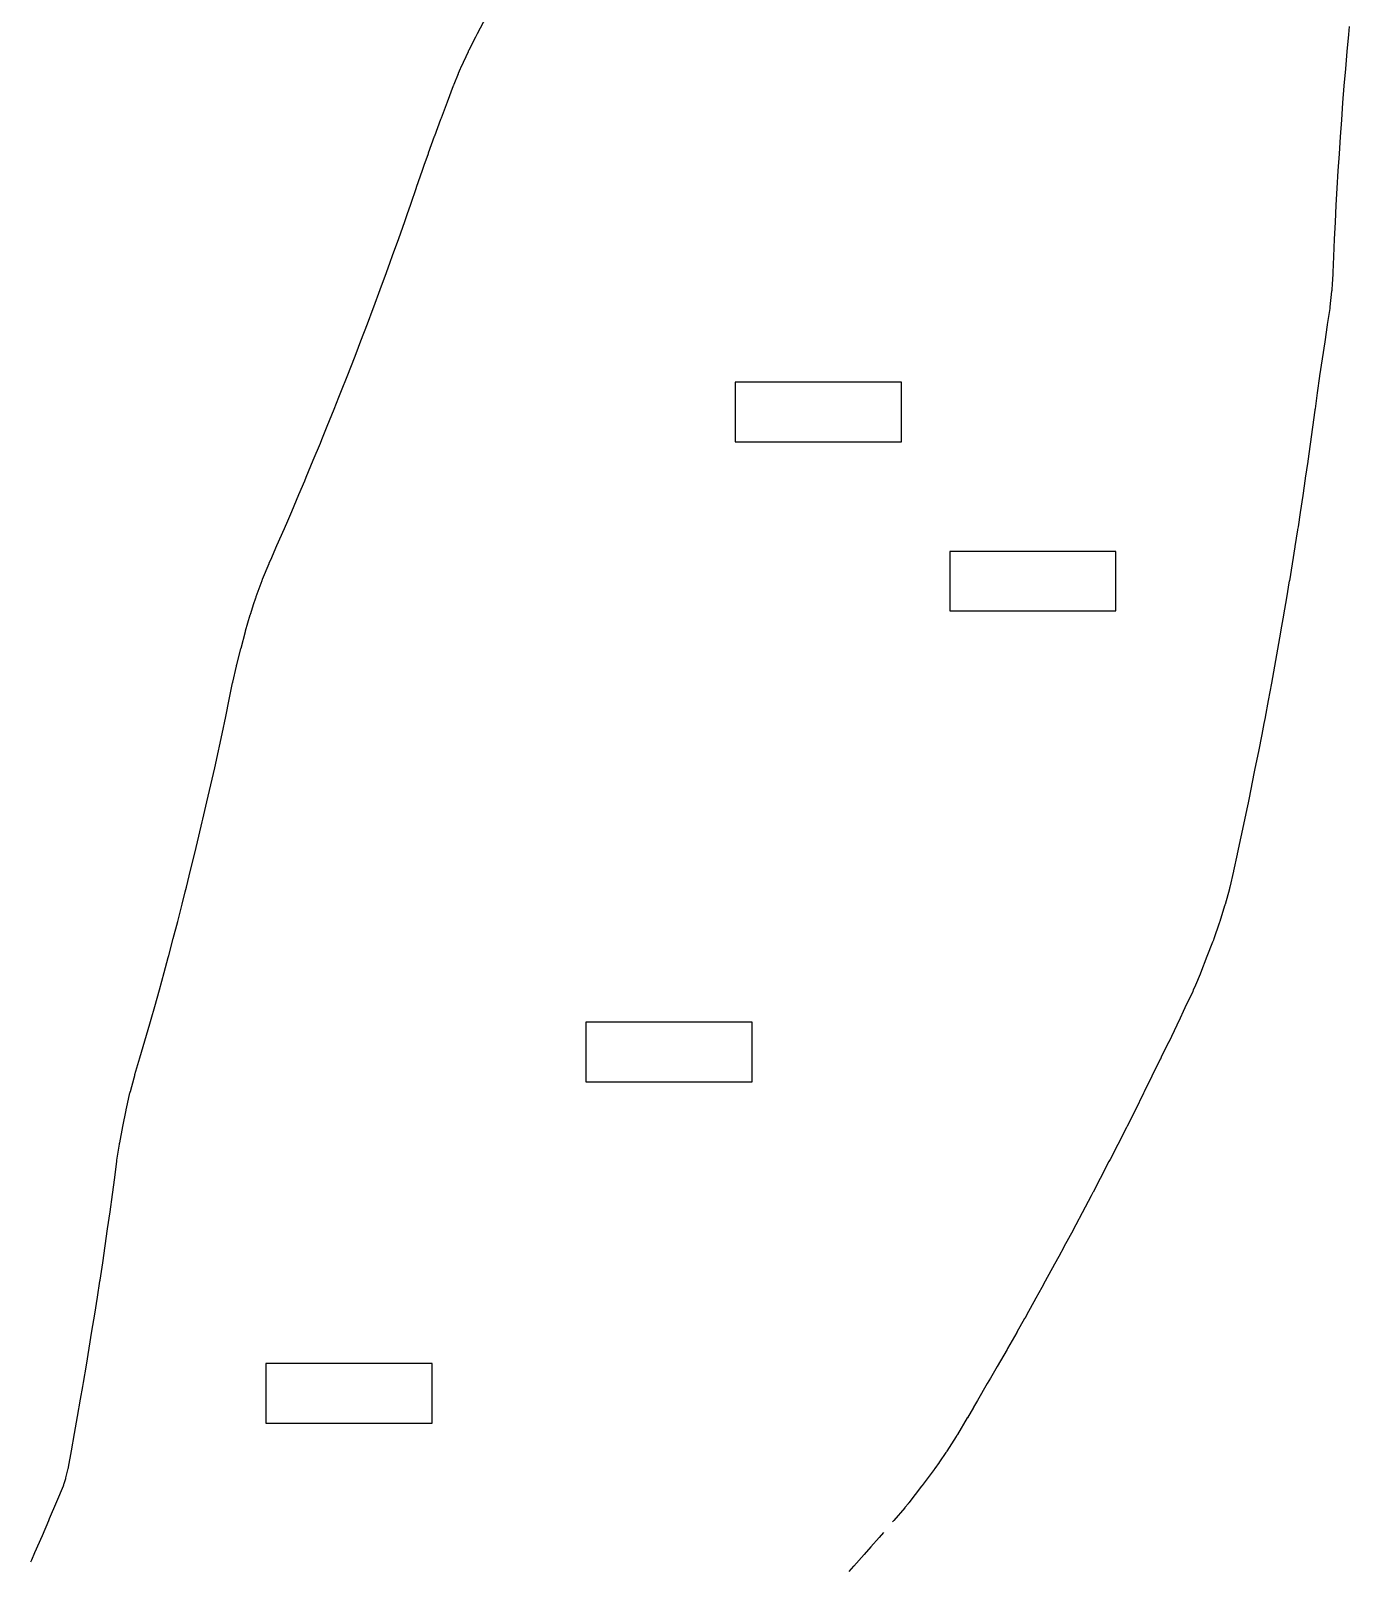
# Model space of a CAD drawing. Header units: millimetres. Extents: x 3 to 296, y -10 to 290.
# Drawn here: x 89.1 to 150.9, y 81.3 to 153.4 of the extents above; entities that cross this region are included whole.
import ezdxf

# ---------------------------------------------------------------- set-up
doc = ezdxf.new("R2010")
doc.units = ezdxf.units.MM
doc.layers.add('CUT', color=1, linetype='CONTINUOUS')

msp = doc.modelspace()

# ---------------------------------------------------------------- linework, layer by layer
at = {"layer": 'CUT', "color": 1}
for points in [[(89.0868, 81.603), (89.1314, 81.7038), (89.1321, 81.7053), (89.2794, 82.0367), (89.6308, 82.839), (89.931, 83.5391), (89.9316, 83.5404), (89.9718, 83.6339), (90.315, 84.4398), (90.6204, 85.1755), (90.6331, 85.2087), (90.6448, 85.2422), (90.6555, 85.2761), (90.7243, 85.5176), (90.7265, 85.5253), (90.7285, 85.533), (90.7306, 85.5407), (90.8445, 85.984), (90.8496, 86.0055), (90.8543, 86.027), (90.8586, 86.0486), (90.9978, 86.8155), (91.142, 87.6181), (91.2817, 88.4129), (91.2821, 88.4153), (91.4256, 89.2233), (91.5267, 89.8203), (91.5586, 90.0123), (91.559, 90.015), (91.6939, 90.8162), (91.8259, 91.6155), (91.9558, 92.4148), (92.0839, 93.2148), (92.21, 94.0146), (92.3261, 94.7616), (92.3339, 94.8127), (92.4571, 95.6158), (92.5773, 96.4191), (92.6908, 97.2126), (92.8044, 98.0159), (92.9139, 98.8153), (93.02, 99.6133), (93.1203, 100.3848), (93.1227, 100.4025), (93.1253, 100.4202), (93.1279, 100.4379), (93.2442, 101.1771), (93.2482, 101.201), (93.2524, 101.2249), (93.2569, 101.2487), (93.406, 102.0149), (93.5551, 102.7823), (93.5596, 102.8044), (93.5643, 102.8265), (93.5691, 102.8486), (93.7372, 103.5808), (93.7432, 103.6057), (93.7494, 103.6305), (93.7558, 103.6552), (93.9276, 104.2911), (93.9289, 104.296), (93.9574, 104.3998), (93.9613, 104.4137), (93.9652, 104.4275), (93.9693, 104.4412), (94.2028, 105.2266), (94.4371, 106.0266), (94.6657, 106.8208), (94.7288, 107.0399), (94.8967, 107.6293), (95.1162, 108.4208), (95.3397, 109.2292), (95.5284, 109.9321), (95.5518, 110.0204), (95.7645, 110.824), (95.9727, 111.6233), (96.1777, 112.4225), (96.3274, 113.0135), (96.3803, 113.2228), (96.5794, 114.0229), (96.7748, 114.822), (96.9674, 115.6214), (97.1272, 116.2937), (97.1571, 116.42), (97.3459, 117.2245), (97.5279, 118.0212), (97.7078, 118.823), (97.8824, 119.6205), (97.9267, 119.8266), (98.0543, 120.4195), (98.2242, 121.2205), (98.3903, 122.0203), (98.5488, 122.7986), (98.5511, 122.8099), (98.5535, 122.8212), (98.556, 122.8325), (98.7221, 123.582), (98.7274, 123.6051), (98.7329, 123.6281), (98.7387, 123.6511), (98.9377, 124.419), (98.9406, 124.4301), (99.1477, 125.2021), (99.151, 125.2141), (99.1543, 125.2261), (99.1577, 125.238), (99.3745, 125.9898), (99.3809, 126.0112), (99.3874, 126.0325), (99.3941, 126.0539), (99.5287, 126.4681), (99.5306, 126.4737), (99.6358, 126.7927), (99.643, 126.814), (99.6504, 126.8352), (99.6579, 126.8563), (99.929, 127.5939), (99.9373, 127.616), (99.9459, 127.638), (99.9546, 127.6599), (100.2578, 128.403), (100.2651, 128.4205), (100.2725, 128.438), (100.2801, 128.4554), (100.3318, 128.5724), (100.6257, 129.2368), (100.9725, 130.0327), (101.1318, 130.4006), (101.3196, 130.8358), (101.6574, 131.6305), (101.9314, 132.2768), (101.9986, 132.4359), (102.329, 133.2304), (102.6622, 134.0351), (102.7315, 134.2053), (102.9844, 134.8293), (103.3097, 135.6344), (103.5312, 136.1913), (103.6248, 136.4282), (103.9434, 137.2348), (104.2526, 138.0318), (104.3303, 138.2345), (104.5596, 138.8314), (104.8633, 139.6313), (105.13, 140.342), (105.1633, 140.4305), (105.4615, 141.2323), (105.7534, 142.0297), (105.9298, 142.5165), (106.0432, 142.8292), (106.3315, 143.6308), (106.6147, 144.4301), (106.7294, 144.7584), (106.8941, 145.2286), (107.17, 146.0246), (107.1705, 146.0259), (107.45, 146.8293), (107.5291, 147.0596), (107.5297, 147.0615), (107.7191, 147.6103), (107.7226, 147.6201), (107.726, 147.6299), (107.7295, 147.6397), (108.0146, 148.4257), (108.0177, 148.4343), (108.3113, 149.2269), (108.3297, 149.2767), (108.3314, 149.2812), (108.6099, 150.0263), (108.6116, 150.0307), (108.9032, 150.8025), (108.9095, 150.8191), (108.916, 150.8356), (108.9226, 150.8521), (109.1307, 151.3614), (109.1345, 151.3708), (109.2286, 151.5962), (109.2383, 151.6187), (109.2482, 151.6412), (109.2582, 151.6636), (109.5968, 152.3977), (109.6077, 152.4209), (109.6189, 152.4441), (109.6304, 152.4671), (109.9285, 153.0533), (109.9317, 153.0596), (109.935, 153.0659), (109.9382, 153.0722), (110.0231, 153.2348), (110.026, 153.2403), (110.4456, 154.0351)], [(150.8746, 153.5622), (150.8383, 153.1887), (150.7627, 152.3856), (150.6923, 151.586), (150.6269, 150.7892), (150.5643, 149.9888), (150.5052, 149.1896), (150.4492, 148.3906), (150.3959, 147.5908), (150.3453, 146.791), (150.2973, 145.9908), (150.2524, 145.1898), (150.2114, 144.3918), (150.173, 143.5887), (150.1397, 142.7901), (150.1122, 142.0308), (150.1112, 142.0076), (150.11, 141.9844), (150.1085, 141.9613), (150.0748, 141.4863), (150.0565, 141.231), (150.0545, 141.2058), (150.0522, 141.1807), (150.0497, 141.1556), (149.9701, 140.4283), (149.9671, 140.4031), (149.9639, 140.3779), (149.9604, 140.3527), (149.8473, 139.5889), (149.8464, 139.5828), (149.7251, 138.7886), (149.7246, 138.7851), (149.5997, 137.9821), (149.4808, 137.1905), (149.4794, 137.1808), (149.3734, 136.3897), (149.2743, 135.6513), (149.266, 135.5896), (149.2648, 135.5816), (149.1518, 134.7801), (149.0464, 133.99), (149.0452, 133.981), (148.9341, 133.1894), (148.9327, 133.1799), (148.816, 132.389), (148.815, 132.3827), (148.6928, 131.5811), (148.577, 130.789), (148.5759, 130.7817), (148.4741, 130.1119), (148.4552, 129.9884), (148.4537, 129.9785), (148.3271, 129.1881), (148.3263, 129.1827), (148.1948, 128.3824), (148.0678, 127.5881), (148.0666, 127.5808), (147.9354, 126.7876), (147.934, 126.7794), (147.7978, 125.9872), (147.7968, 125.9814), (147.6738, 125.2843), (147.6554, 125.1805), (147.5193, 124.3872), (147.5177, 124.3775), (147.376, 123.5867), (147.3745, 123.5785), (147.2276, 122.7863), (147.2268, 122.7822), (147.0754, 121.9799), (146.9296, 121.1863), (146.9279, 121.1772), (146.8736, 120.8926), (146.7767, 120.3857), (146.7748, 120.3755), (146.6173, 119.5854), (146.6169, 119.5829), (146.4555, 118.7808), (146.2984, 117.9854), (146.2968, 117.9772), (146.1352, 117.1849), (146.1335, 117.1765), (146.0733, 116.8911), (145.9665, 116.3845), (145.9658, 116.381), (145.795, 115.5818), (145.6264, 114.7844), (145.6247, 114.7764), (145.4552, 113.9983), (145.453, 113.9884), (145.4507, 113.9785), (145.4484, 113.9687), (145.273, 113.2184), (145.2723, 113.2152), (145.2719, 113.2138), (145.2667, 113.1923), (145.2612, 113.1709), (145.2556, 113.1495), (145.0555, 112.4128), (145.0492, 112.3904), (145.0427, 112.368), (145.036, 112.3457), (144.8084, 111.61), (144.8013, 111.5878), (144.794, 111.5656), (144.7865, 111.5435), (144.5293, 110.8043), (144.5221, 110.7843), (144.5149, 110.7644), (144.5073, 110.7444), (144.4699, 110.647), (144.4676, 110.6409), (144.2071, 109.9728), (144.2064, 109.9711), (143.9031, 109.1962), (143.8967, 109.1799), (143.8901, 109.1638), (143.8834, 109.1475), (143.669, 108.6395), (143.6653, 108.6307), (143.5657, 108.3995), (143.5569, 108.3794), (143.5479, 108.3594), (143.5387, 108.3394), (143.1763, 107.5681), (143.1753, 107.5659), (142.8679, 106.9148), (142.8671, 106.9131), (142.7982, 106.7677), (142.7947, 106.7604), (142.4132, 105.9674), (142.4106, 105.962), (142.0675, 105.257), (142.0667, 105.2555), (142.0235, 105.167), (142.0216, 105.1631), (141.6296, 104.3668), (141.6283, 104.3642), (141.2672, 103.6347), (141.2662, 103.6326), (141.2331, 103.5661), (140.8361, 102.7666), (140.8345, 102.7632), (140.4672, 102.0289), (140.4661, 102.0267), (140.4356, 101.966), (140.4316, 101.958), (140.027, 101.1658), (140.025, 101.162), (139.6667, 100.466), (139.6651, 100.463), (139.6143, 100.3649), (139.1991, 99.5646), (138.8665, 98.9247), (138.8643, 98.9204), (138.7824, 98.7642), (138.3625, 97.9651), (138.3605, 97.9612), (138.0663, 97.4057), (138.0645, 97.4023), (137.9377, 97.1646), (137.9345, 97.1587), (137.5058, 96.3643), (137.5036, 96.3603), (137.2658, 95.9234), (137.264, 95.9201), (137.0686, 95.5634), (136.6291, 94.7621), (136.4658, 94.4632), (136.4634, 94.459), (136.1905, 93.9638), (136.1892, 93.9614), (135.7473, 93.1636), (135.7444, 93.1583), (135.6654, 93.0172), (135.6634, 93.0136), (135.2965, 92.3631), (135.2941, 92.3588), (134.8652, 91.6048), (134.8629, 91.6009), (134.841, 91.5626), (134.8391, 91.5593), (134.3793, 90.7625), (134.3784, 90.7609), (134.0649, 90.2193), (134.0621, 90.2147), (133.9142, 89.9615), (133.4472, 89.1612), (133.2647, 88.8492), (133.2623, 88.8451), (132.9774, 88.3619), (132.9756, 88.3587), (132.51, 87.574), (132.505, 87.5655), (132.4999, 87.5571), (132.4948, 87.5486), (132.4715, 87.5107), (132.4662, 87.5022), (132.4609, 87.4937), (132.4556, 87.4853), (132.0143, 86.7892), (132.0012, 86.769), (131.9879, 86.7489), (131.9745, 86.7289), (131.6715, 86.2871), (131.6648, 86.2774), (131.658, 86.2677), (131.6512, 86.258), (131.4491, 85.9743), (131.4403, 85.962), (131.4314, 85.9498), (131.4224, 85.9376), (130.86, 85.1846), (130.8554, 85.1785), (130.8435, 85.1627), (130.8393, 85.1572), (130.8352, 85.1518), (130.831, 85.1464), (130.2384, 84.3786), (130.2252, 84.3618), (130.2118, 84.3451), (130.1984, 84.3285), (130.071, 84.1739), (130.0619, 84.163), (130.0526, 84.152), (130.0434, 84.1411), (129.5348, 83.5502), (129.4706, 83.4758)], [(129.0447, 82.9848), (128.8397, 82.7499), (128.4564, 82.3114), (128.4508, 82.3051), (128.1361, 81.9496), (127.656, 81.408), (127.6502, 81.4016), (127.4237, 81.1494)]]:
    msp.add_lwpolyline(points, dxfattribs=at)
for points in [[(122.105, 136.895), (122.105, 134.105), (129.895, 134.105), (129.895, 136.895), (122.105, 136.895)], [(132.153, 128.9636), (132.153, 126.1736), (139.943, 126.1736), (139.943, 128.9636), (132.153, 128.9636)], [(122.895, 106.895), (115.105, 106.895), (115.105, 104.105), (122.895, 104.105), (122.895, 106.895)], [(100.105, 90.895), (100.105, 88.105), (107.895, 88.105), (107.895, 90.895), (100.105, 90.895)]]:
    msp.add_lwpolyline(points, close=True, dxfattribs=at)

doc.saveas('drawing.dxf')
